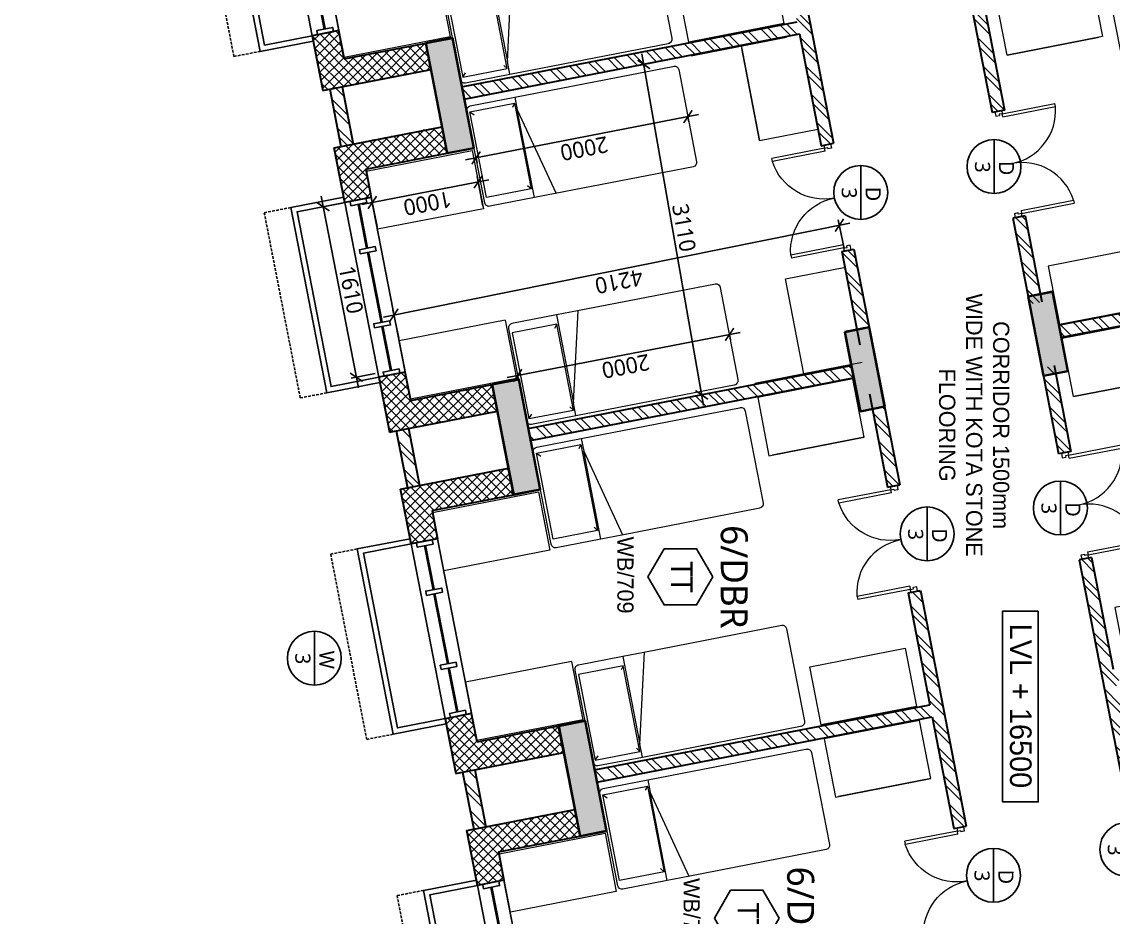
# Model space of a CAD drawing. Header units: millimetres. Extents: x -1127141 to 1597693, y -1835560 to -399335.
# Drawn here: x 1091322 to 1101436, y -509091 to -500790 of the extents above; entities that cross this region are included whole.
import ezdxf
from ezdxf.enums import TextEntityAlignment as Align

# ---------------------------------------------------------------- set-up
doc = ezdxf.new("R2010")
doc.units = ezdxf.units.MM
doc.header["$MEASUREMENT"] = 0
doc.header["$PDMODE"] = 67
doc.linetypes.add('HIDDEN', pattern=[0.375, 0.25, -0.125])
for name, color, linetype in [('A-Anno Tags', 6, 'Continuous'), ('A-DTLS-Hatch Fills', 8, 'Continuous'), ('A-Wall Patt', 8, 'Continuous'), ('A-Window', 4, 'Continuous'), ('Anno_Frames', 7, 'Continuous'), ('COLUMN', 5, 'Continuous'), ('Dimension', 32, 'Continuous'), ('S-Conc Patt', 9, 'Continuous')]:
    doc.layers.add(name, color=color, linetype=linetype)
for name, color, linetype, lineweight in [('A-Door', 4, 'Continuous', 9), ('A-Wall Sec', 1, 'Continuous', 30), ('frntr', 32, 'Continuous', 9), ('S-Concrete', 40, 'Continuous', 30), ('text', 7, 'Continuous', 9)]:
    doc.layers.add(name, color=color, linetype=linetype, lineweight=lineweight)
doc.styles.add('IIITD @ 100', font='trebuc.ttf', dxfattribs={"height": 210})
doc.styles.get("Standard").update_dxf_attribs({"font": 'trebuc.ttf'})
doc.dimstyles.new('IIITD_WD_M @ 100', dxfattribs={"dimscale": 100, "dimtxt": 1.5, "dimasz": 1, "dimexe": 0.5, "dimexo": 0.25, "dimgap": 0.3, "dimtad": 1, "dimdec": 0, "dimrnd": 5, "dimzin": 0, "dimdsep": 46, "dimtxsty": 'Standard', "dimblk": 'ARCHTICK', "dimcen": 0.2, "dimdle": 1, "dimclrd": 256, "dimclre": 256, "dimadec": 0, "dimazin": 0, "dimtfac": 1, "dimtdec": 0, "dimtofl": 0, "dimtmove": 0, "dimatfit": 0, "dimfxl": 2, "dimfxlon": 1, "dimtolj": 1, "dimtzin": 0, "dimlwd": -1, "dimlwe": -1, "dimarcsym": 0})
pattern_1 = [(315, (1168273.19, 119140.81), (106.066017, 106.066017), []), (315, (1168273.19, 119070.1), (106.066017, 106.066017), [])]
pattern_2 = [(315, (1306569.19, 119140.81), (106.066017, 106.066017), []), (315, (1306569.19, 119070.1), (106.066017, 106.066017), [])]
pattern_3 = [(315, (1375990.1, 119140.81), (106.066017, 106.066017), []), (315, (1375990.1, 119070.1), (106.066017, 106.066017), [])]

# ---------------------------------------------------------------- blocks, each defined once
blk = doc.blocks.new('*U29')
at = {"layer": 'A-Anno Tags'}
blk.add_lwpolyline([(-250, 0), (250, 0)], dxfattribs=at)
blk.add_circle((0, 0), 250, dxfattribs=at)
at = {"layer": 'Anno_Frames', "color": 7}
for tag, rotation, p in [('ENTITY', 359.7608, (15, 185)), ('ENTITYNO', 0.1757, (4, -36))]:
    blk.add_attdef(tag, text='', height=140, rotation=rotation, dxfattribs=at).set_placement(p, align=Align.TOP_CENTER)
blk = doc.blocks.new('Room Tag with Finish')
blk.add_lwpolyline([(0, 0), (-2.6, -1.5), (-2.6, -4.5), (0, -6), (2.6, -4.5), (2.6, -1.5)], close=True)
at = {"layer": 'Anno_Frames'}
blk.add_attdef('ROOM_NAME', text='', height=2.5, dxfattribs=at).set_placement((0, 0), align=Align.BOTTOM_CENTER)
blk.add_attdef('FF', text='', height=2, dxfattribs=at).set_placement((0, -1.85), align=Align.TOP_CENTER)
blk = doc.blocks.new('Win Hostel Double Room')
at = {"color": 4, "linetype": 'HIDDEN', "ltscale": 100}
blk.add_lwpolyline([(211887, -61786), (211839, -61541), (210122, -61875), (210169, -62120)], dxfattribs=at)
at = {"color": 5}
for points in [[(211982, -62277), (211887, -61786), (210169, -62120), (210265, -62611)], [(211933, -62287), (211848, -61845), (210228, -62160), (210314, -62602)]]:
    blk.add_lwpolyline(points, dxfattribs=at)
at = {"layer": 'A-Window', "color": 2, "lineweight": 40}
for p, q in [((211471, -62504), (210823, -62630)), ((211918, -62417), (211511, -62496)), ((210784, -62637), (210377, -62717))]:
    blk.add_line(p, q, dxfattribs=at)
at = {"layer": 'A-Window'}
for points in [[(211933, -62287), (210314, -62602)], [(211972, -62483), (211972, -62483), (211932, -62491), (211904, -62343), (211943, -62336), (211972, -62483)], [(210361, -62847), (211981, -62532)], [(210323, -62651), (210363, -62643), (210391, -62790), (210352, -62798), (210323, -62651)]]:
    blk.add_lwpolyline(points, dxfattribs=at)
for points in [[(211496, -62423), (211525, -62570), (211486, -62577), (211457, -62430)], [(210809, -62556), (210838, -62703), (210799, -62711), (210770, -62564)]]:
    blk.add_lwpolyline(points, close=True, dxfattribs=at)
blk = doc.blocks.new('Door 1000 plan')
at = {"layer": 'A-Door', "color": 5, "lineweight": 18}
for p, q in [((339, 572), (367, 577)), ((434, 84), (339, 572)), ((462, 90), (367, 577)), ((-528, 403), (-557, 398)), ((-462, -90), (-557, 398)), ((-434, -84), (-528, 403)), ((434, 84), (462, 90)), ((468, 61), (455, 59)), ((462, 26), (455, 59)), ((491, 95), (462, 90)), ((462, 90), (468, 61)), ((503, 34), (462, 26)), ((503, 34), (491, 95)), ((-491, -95), (-462, -90)), ((-479, -157), (-491, -95)), ((-434, -84), (-462, -90)), ((-462, -90), (-457, -118)), ((-479, -157), (-438, -149)), ((-457, -118), (-444, -116)), ((-438, -149), (-444, -116))]:
    blk.add_line(p, q, dxfattribs=at)
at = {"layer": 'A-Door', "lineweight": 18}
for centre, start, end in [((491, 95), 107.6998, 191), ((-491, -95), 11, 94.2984)]:
    blk.add_arc(centre, 500, start, end, dxfattribs=at)
blk = doc.blocks.new('GFHRTRTWHT')
at = {"layer": 'S-Conc Patt'}
h = blk.add_hatch(color=256, dxfattribs=at)
h.paths.add_polyline_path([(165415, -28821), (166151, -28678), (166198, -28923), (165462, -29067)])
h.paths.add_polyline_path([(149747, -32123), (149699, -31878), (150720, -31679), (150768, -31925)])
h.paths.add_polyline_path([(162410, -29662), (162362, -29416), (163383, -29218), (163431, -29463)])
h.paths.add_polyline_path([(159244, -30277), (159196, -30032), (160217, -29833), (160265, -30079)])
h.paths.add_polyline_path([(156078, -30892), (156031, -30647), (157052, -30449), (157099, -30694)])
h.paths.add_polyline_path([(152913, -31508), (152865, -31262), (153886, -31064), (153934, -31309)])
h.paths.add_polyline_path([(160824, -21505), (160777, -21259), (161797, -21061), (161845, -21306)])
h.paths.add_polyline_path([(157659, -22120), (157611, -21875), (158632, -21676), (158679, -21922)])
h.paths.add_polyline_path([(154492, -22733), (154445, -22488), (155466, -22289), (155513, -22535)])
h.paths.add_polyline_path([(144995, -24579), (144947, -24334), (145968, -24136), (146016, -24381)])
h.paths.add_polyline_path([(148161, -23964), (148113, -23719), (149134, -23520), (149182, -23766)])
h.paths.add_polyline_path([(151327, -23349), (151279, -23103), (152300, -22905), (152348, -23150)])
h.paths.add_polyline_path([(159449, -26641), (159493, -26866), (158757, -27009), (158713, -26784)])
h.paths.add_polyline_path([(159119, -24943), (159163, -25169), (158427, -25312), (158383, -25086)])
h.paths.add_polyline_path([(153117, -27871), (153161, -28097), (152425, -28240), (152381, -28014)])
h.paths.add_polyline_path([(152788, -26174), (152831, -26400), (152095, -26543), (152051, -26317)])
h.paths.add_polyline_path([(146765, -29106), (146809, -29332), (146073, -29475), (146029, -29249)])
h.paths.add_polyline_path([(146435, -27409), (146479, -27634), (145743, -27777), (145699, -27552)])
h.paths.add_polyline_path([(169725, -26364), (169582, -25628), (169827, -25581), (169971, -26317)])
h.paths.add_polyline_path([(142808, -35843), (142058, -35843), (142058, -35593), (142808, -35593)])
h.paths.add_polyline_path([(139713, -35843), (138963, -35843), (138963, -35593), (139713, -35593)])
h.paths.add_polyline_path([(136678, -35843), (135928, -35843), (135928, -35593), (136678, -35593)])
h.paths.add_polyline_path([(165638, -25438), (165049, -25553), (165093, -25778), (165682, -25664)])
h.paths.add_polyline_path([(169131, -23307), (168988, -22571), (169233, -22523), (169376, -23259)])
h.paths.add_polyline_path([(168392, -19504), (168248, -18768), (168494, -18720), (168637, -19456)])
h.paths.add_polyline_path([(164037, -19586), (164479, -19500), (164523, -19726), (164081, -19812)])
h.paths.add_polyline_path([(164628, -22048), (164542, -21606), (164768, -21562), (164854, -22004)])
h.paths.add_polyline_path([(166371, -19591), (166285, -19149), (166511, -19105), (166597, -19547)])
h.paths.add_polyline_path([(167153, -23615), (167067, -23173), (167293, -23129), (167379, -23571)])
h.paths.add_polyline_path([(166973, -21480), (166531, -21566), (166487, -21340), (166929, -21254)])
h.paths.add_polyline_path([(165154, -23549), (165240, -23991), (165014, -24034), (164928, -23593)])
h.paths.add_polyline_path([(140657, -22684), (139921, -22827), (139873, -22582), (140610, -22439)])
h.paths.add_polyline_path([(142827, -28344), (142713, -27755), (142938, -27711), (143053, -28300)])
h.paths.add_polyline_path([(142126, -30243), (141390, -30386), (141346, -30160), (142083, -30017)])
h.paths.add_polyline_path([(142707, -23794), (141971, -23937), (141923, -23691), (142659, -23548)])
h.paths.add_polyline_path([(141796, -28545), (141060, -28688), (141012, -28442), (141749, -28299)])
h.paths.add_polyline_path([(142805, -33732), (142069, -33876), (142021, -33630), (142757, -33487)])
h.paths.add_polyline_path([(142424, -22341), (141688, -22484), (141640, -22238), (142376, -22095)])
h.paths.add_polyline_path([(137115, -23373), (136379, -23516), (136331, -23270), (137067, -23127)])
h.paths.add_polyline_path([(138258, -29232), (137521, -29375), (137474, -29130), (138210, -28987)])
h.paths.add_polyline_path([(147487, -32822), (146677, -32980), (146630, -32734), (147440, -32577)])
h.paths.add_polyline_path([(136178, -29382), (136178, -30030), (135928, -30030), (135928, -29430)])
h.paths.add_polyline_path([(157993, -63034), (157243, -63034), (157243, -62784), (157993, -62784)])
h.paths.add_polyline_path([(157993, -57754), (157243, -57754), (157243, -57524), (157993, -57524)])
h.paths.add_polyline_path([(157993, -54224), (157243, -54224), (157243, -53974), (157993, -53974)])
h.paths.add_polyline_path([(157993, -59484), (157243, -59484), (157243, -59254), (157993, -59254)])
h.paths.add_polyline_path([(152733, -63034), (151983, -63034), (151983, -62784), (152733, -62784)])
h.paths.add_polyline_path([(152733, -57754), (151983, -57754), (151983, -57524), (152733, -57524)])
h.paths.add_polyline_path([(152733, -54224), (151983, -54224), (151983, -53974), (152733, -53974)])
h.paths.add_polyline_path([(152733, -59484), (151983, -59484), (151983, -59254), (152733, -59254)])
h.paths.add_polyline_path([(147473, -57754), (146723, -57754), (146723, -57524), (147473, -57524)])
h.paths.add_polyline_path([(142628, -51954), (141878, -51954), (141878, -52204), (142628, -52204)])
h.paths.add_polyline_path([(138963, -51954), (139713, -51954), (139713, -52204), (138963, -52204)])
h.paths.add_polyline_path([(135928, -51954), (136678, -51954), (136678, -52204), (135928, -52204)])
h.paths.add_polyline_path([(167378, -54224), (166778, -54224), (166778, -53974), (167378, -53974)])
h.paths.add_polyline_path([(142703, -53974), (141953, -53974), (141953, -54224), (142703, -54224)])
h.paths.add_polyline_path([(147473, -54224), (146723, -54224), (146723, -53974), (147473, -53974)])
h.paths.add_polyline_path([(163178, -54224), (162578, -54224), (162578, -53974), (163178, -53974)])
h.paths.add_polyline_path([(166778, -57524), (167378, -57524), (167378, -57754), (166778, -57754)])
h.paths.add_polyline_path([(163178, -57754), (162578, -57754), (162578, -57524), (163178, -57524)])
h.paths.add_polyline_path([(144503, -63994), (143753, -63994), (143753, -63744), (144503, -63744)])
h.paths.add_polyline_path([(136178, -59504), (136178, -58754), (135928, -58754), (135928, -59504)])
h.paths.add_polyline_path([(139098, -59504), (138348, -59504), (138348, -59254), (139098, -59254)])
h.paths.add_polyline_path([(144503, -65474), (143753, -65474), (143753, -65224), (144503, -65224)])
h.paths.add_polyline_path([(142703, -65474), (141953, -65474), (141953, -65224), (142703, -65224)])
h.paths.add_polyline_path([(142703, -59504), (141953, -59504), (141953, -59254), (142703, -59254)])
h.paths.add_polyline_path([(142703, -57754), (141953, -57754), (141953, -57524), (142703, -57524)])
h.paths.add_polyline_path([(143753, -59854), (143753, -59254), (143983, -59254), (143983, -59854)])
h.paths.add_polyline_path([(164943, -59704), (164943, -59254), (165173, -59254), (165173, -59704)])
h.paths.add_polyline_path([(162658, -59254), (163108, -59254), (163108, -59484), (162658, -59484)])
h.paths.add_polyline_path([(164943, -63744), (164943, -63294), (165173, -63294), (165173, -63744)])
h.paths.add_polyline_path([(162763, -63744), (162763, -63294), (162993, -63294), (162993, -63744)])
h.paths.add_polyline_path([(165173, -61614), (164723, -61614), (164723, -61384), (165173, -61384)])
h.paths.add_polyline_path([(162763, -61724), (162763, -61274), (162993, -61274), (162993, -61724)])
h.paths.add_polyline_path([(166963, -59854), (166963, -59254), (167193, -59254), (167193, -59854)])
h.paths.add_polyline_path([(147213, -63994), (147213, -63244), (146963, -63244), (146963, -63994)])
h.paths.add_polyline_path([(166943, -63743), (166943, -63143), (167193, -63143), (167193, -63743)])
h.paths.add_polyline_path([(139098, -65474), (138348, -65474), (138348, -65224), (139098, -65224)])
h.paths.add_polyline_path([(147193, -59254), (147193, -60004), (146963, -60004), (146963, -59254)])
edge = h.paths.add_edge_path()
edge.add_line((172713, -63034), (171963, -63034))
edge.add_line((171963, -62784), (172713, -62784))
edge.add_line((171963, -63034), (171963, -62784))
edge.add_line((172713, -57754), (171963, -57754))
edge.add_line((171963, -57524), (172713, -57524))
edge.add_line((171963, -57754), (171963, -57524))
edge.add_line((172713, -54224), (171963, -54224))
edge.add_line((171963, -53974), (172713, -53974))
edge.add_line((171963, -54224), (171963, -53974))
edge.add_line((172713, -59484), (171963, -59484))
edge.add_line((171963, -59254), (172713, -59254))
edge.add_line((171963, -59484), (171963, -59254))
h.paths.add_polyline_path([(183233, -57754), (182483, -57754), (182483, -57524), (183233, -57524)])
h.paths.add_polyline_path([(183233, -54224), (182483, -54224), (182483, -53974), (183233, -53974)])
h.paths.add_polyline_path([(182993, -59254), (182993, -60004), (182763, -60004), (182763, -59254)])
h.paths.add_polyline_path([(177973, -63034), (177223, -63034), (177223, -62784), (177973, -62784)])
h.paths.add_polyline_path([(177973, -57754), (177223, -57754), (177223, -57524), (177973, -57524)])
h.paths.add_polyline_path([(177973, -54224), (177223, -54224), (177223, -53974), (177973, -53974)])
h.paths.add_polyline_path([(177973, -59484), (177223, -59484), (177223, -59254), (177973, -59254)])
h.paths.add_polyline_path([(172713, -63034), (171963, -63034), (171963, -62784), (172713, -62784)], flags=17)
h.paths.add_polyline_path([(172713, -57754), (171963, -57754), (171963, -57524), (172713, -57524)], flags=17)
h.paths.add_polyline_path([(172713, -54224), (171963, -54224), (171963, -53974), (172713, -53974)], flags=17)
h.paths.add_polyline_path([(172713, -59484), (171963, -59484), (171963, -59254), (172713, -59254)], flags=17)
h.paths.add_polyline_path([(190398, -64829), (190398, -64229), (190148, -64229), (190148, -64829)])
h.paths.add_polyline_path([(190398, -54224), (189798, -54224), (189798, -53974), (190398, -53974)])
h.paths.add_polyline_path([(186198, -54224), (185598, -54224), (185598, -53974), (186198, -53974)])
h.paths.add_polyline_path([(190398, -57754), (189798, -57754), (189798, -57524), (190398, -57524)])
h.paths.add_polyline_path([(186198, -57754), (185598, -57754), (185598, -57524), (186198, -57524)])
h.paths.add_polyline_path([(190398, -60004), (190398, -59254), (190148, -59254), (190148, -60004)])
h.paths.add_polyline_path([(185448, -64829), (186198, -64829), (186198, -64579), (185448, -64579)])
h.paths.add_polyline_path([(186198, -60004), (186198, -59254), (185968, -59254), (185968, -60004)])
h.paths.add_polyline_path([(182743, -64829), (182743, -64079), (182993, -64079), (182993, -64829)])
at = {"layer": 'S-Concrete', "lineweight": 35}
for p, q in [((152051, -26317), (152788, -26174)), ((152788, -26174), (152831, -26400)), ((152051, -26317), (152095, -26543)), ((152831, -26400), (152095, -26543)), ((152381, -28014), (153117, -27871)), ((153117, -27871), (153161, -28097)), ((152381, -28014), (152425, -28240)), ((153161, -28097), (152425, -28240))]:
    blk.add_line(p, q, dxfattribs=at)
for points in [[(156078, -30892), (156031, -30647), (157052, -30449), (157099, -30694), (156078, -30892)], [(152913, -31508), (152865, -31262), (153886, -31064), (153934, -31309), (152913, -31508)], [(149747, -32123), (149699, -31878), (150720, -31679), (150768, -31925), (149747, -32123)]]:
    blk.add_lwpolyline(points, dxfattribs=at)
blk = doc.blocks.new('A$C11CD41BF')
at = {"layer": 'frntr'}
for p, q in [((870, 1960), (0, 1960)), ((15, 1934), (50, 1900)), ((825, 1934), (15, 1934)), ((15, 1934), (15, 1514)), ((825, 1514), (825, 1934)), ((-40, 1920), (-40, 1500)), ((910, 1500), (910, 1920)), ((15, 1514), (50, 1540)), ((825, 1514), (790, 1540)), ((-40, 1500), (80, 1500)), ((-40, 1500), (-40, -9)), ((15, 1514), (825, 1514)), ((910, 1500), (80, 1500)), ((80, 1500), (910, 1295)), ((910, 1302), (910, 1500)), ((910, -1), (910, 1302)), ((0, -40), (870, -40))]:
    blk.add_line(p, q, dxfattribs=at)
for centre, start, end in [((0, 1920), 89.9896, 179.9896), ((0, 1920), 89.9896, 179.9896), ((870, 1920), 359.9896, 89.9896), ((0, 0), 179.9896, 269.9896), ((870, 0), 269.9896, 359.9896)]:
    blk.add_arc(centre, 40, start, end, dxfattribs=at)
blk = doc.blocks.new('furn')
at = {"layer": 'frntr'}
for p, q in [((343143, -236928), (343683, -236823)), ((343874, -237805), (343683, -236823)), ((343334, -237910), (343143, -236928)), ((342110, -237129), (341570, -237234)), ((342300, -238111), (342110, -237129)), ((341570, -237234), (341760, -238216)), ((343334, -237910), (343874, -237805)), ((341760, -238216), (342300, -238111)), ((344745, -239836), (344205, -239941)), ((344917, -240719), (344745, -239836)), ((344205, -239941), (344377, -240824)), ((341709, -240427), (342249, -240322)), ((342249, -240322), (342421, -241205)), ((342421, -241205), (342255, -240351)), ((341881, -241310), (341709, -240427)), ((344377, -240824), (344917, -240719)), ((342421, -241205), (341881, -241310))]:
    blk.add_line(p, q, dxfattribs=at)
at = {"layer": 'frntr', "xscale": -1, "rotation": 10.99999999940371}
blk.add_blockref('A$C11CD41BF', (344647, -239668), dxfattribs=at)
at = {"layer": 'frntr', "rotation": 10.99999999940366}
blk.add_blockref('A$C11CD41BF', (341775, -240233), dxfattribs=at)
blk = doc.blocks.new('column 2.04')
at = {"layer": 'S-Conc Patt'}
h = blk.add_hatch(color=256, dxfattribs=at)
h.paths.add_polyline_path([(552592, -205173), (553328, -205030), (553376, -205276), (552640, -205419)])
h.paths.add_polyline_path([(536924, -208475), (536877, -208230), (537898, -208032), (537945, -208277)])
h.paths.add_polyline_path([(549587, -206014), (549540, -205769), (550561, -205570), (550608, -205816)])
h.paths.add_polyline_path([(546422, -206629), (546374, -206384), (547395, -206185), (547443, -206431)])
h.paths.add_polyline_path([(543256, -207245), (543208, -206999), (544229, -206801), (544277, -207046)])
h.paths.add_polyline_path([(540090, -207860), (540042, -207615), (541063, -207416), (541111, -207662)])
h.paths.add_polyline_path([(548002, -197857), (547954, -197611), (548975, -197413), (549023, -197658)])
h.paths.add_polyline_path([(544836, -198472), (544788, -198227), (545809, -198028), (545857, -198274)])
h.paths.add_polyline_path([(541670, -199086), (541622, -198840), (542643, -198642), (542691, -198887)])
h.paths.add_polyline_path([(532173, -200932), (532125, -200686), (533146, -200488), (533194, -200733)])
h.paths.add_polyline_path([(535338, -200316), (535291, -200071), (536312, -199872), (536359, -200118)])
h.paths.add_polyline_path([(538504, -199701), (538456, -199455), (539477, -199257), (539525, -199502)])
h.paths.add_polyline_path([(546627, -202993), (546670, -203219), (545934, -203362), (545890, -203136)])
h.paths.add_polyline_path([(546297, -201295), (546340, -201521), (545604, -201664), (545560, -201438)])
h.paths.add_polyline_path([(540295, -204224), (540339, -204449), (539603, -204592), (539559, -204367)])
h.paths.add_polyline_path([(539965, -202526), (540009, -202752), (539273, -202895), (539229, -202669)])
h.paths.add_polyline_path([(533943, -205458), (533986, -205684), (533250, -205827), (533206, -205601)])
h.paths.add_polyline_path([(533613, -203761), (533656, -203987), (532920, -204130), (532876, -203904)])
h.paths.add_polyline_path([(556903, -202717), (556760, -201981), (557005, -201933), (557148, -202669)])
h.paths.add_polyline_path([(529985, -212195), (529236, -212195), (529236, -211945), (529985, -211945)])
h.paths.add_polyline_path([(526890, -212195), (526140, -212195), (526140, -211945), (526890, -211945)])
h.paths.add_polyline_path([(523855, -212195), (523105, -212195), (523105, -211945), (523855, -211945)])
h.paths.add_polyline_path([(552816, -201790), (552227, -201905), (552271, -202131), (552860, -202016)])
h.paths.add_polyline_path([(556308, -199659), (556165, -198923), (556411, -198875), (556554, -199611)])
h.paths.add_polyline_path([(555569, -195856), (555426, -195120), (555671, -195072), (555815, -195808)])
h.paths.add_polyline_path([(551215, -195938), (551657, -195853), (551700, -196078), (551259, -196164)])
h.paths.add_polyline_path([(551805, -198400), (551719, -197959), (551945, -197915), (552031, -198356)])
h.paths.add_polyline_path([(553549, -195943), (553463, -195501), (553689, -195458), (553774, -195899)])
h.paths.add_polyline_path([(554331, -199967), (554245, -199525), (554471, -199482), (554557, -199923)])
h.paths.add_polyline_path([(554150, -197832), (553709, -197918), (553665, -197692), (554106, -197607)])
h.paths.add_polyline_path([(552331, -199901), (552417, -200343), (552191, -200387), (552106, -199945)])
h.paths.add_polyline_path([(527835, -199036), (527099, -199179), (527051, -198934), (527787, -198791)])
h.paths.add_polyline_path([(530005, -204696), (529890, -204107), (530116, -204064), (530230, -204653)])
h.paths.add_polyline_path([(529304, -206595), (528568, -206738), (528524, -206512), (529260, -206369)])
h.paths.add_polyline_path([(529884, -200146), (529148, -200289), (529100, -200043), (529837, -199900)])
h.paths.add_polyline_path([(528920, -212495), (528320, -212495), (528320, -212245), (528920, -212245)])
h.paths.add_polyline_path([(523855, -212495), (523105, -212495), (523105, -212245), (523855, -212245)])
h.paths.add_polyline_path([(531575, -212245), (532175, -212245), (532175, -212495), (531575, -212495)])
h.paths.add_polyline_path([(526890, -212495), (526140, -212495), (526140, -212245), (526890, -212245)])
h.paths.add_polyline_path([(528974, -204897), (528238, -205040), (528190, -204794), (528926, -204651)])
h.paths.add_polyline_path([(529982, -210085), (529246, -210228), (529198, -209982), (529935, -209839)])
h.paths.add_polyline_path([(529602, -198693), (528865, -198836), (528818, -198590), (529554, -198447)])
h.paths.add_polyline_path([(524292, -199725), (523556, -199868), (523509, -199622), (524245, -199479)])
h.paths.add_polyline_path([(525435, -205585), (524699, -205728), (524651, -205482), (525387, -205339)])
h.paths.add_polyline_path([(534665, -209174), (533855, -209332), (533807, -209086), (534617, -208929)])
h.paths.add_polyline_path([(523355, -205734), (523355, -206382), (523105, -206382), (523105, -205782)])
h.paths.add_polyline_path([(545171, -239386), (544421, -239386), (544421, -239136), (545171, -239136)])
h.paths.add_polyline_path([(545171, -234106), (544421, -234106), (544421, -233876), (545171, -233876)])
h.paths.add_polyline_path([(545171, -230576), (544421, -230576), (544421, -230326), (545171, -230326)])
h.paths.add_polyline_path([(545171, -235836), (544421, -235836), (544421, -235606), (545171, -235606)])
h.paths.add_polyline_path([(539911, -239386), (539161, -239386), (539161, -239136), (539911, -239136)])
h.paths.add_polyline_path([(539911, -234106), (539161, -234106), (539161, -233876), (539911, -233876)])
h.paths.add_polyline_path([(539911, -230576), (539161, -230576), (539161, -230326), (539911, -230326)])
h.paths.add_polyline_path([(539911, -235836), (539161, -235836), (539161, -235606), (539911, -235606)])
h.paths.add_polyline_path([(534651, -234106), (533901, -234106), (533901, -233876), (534651, -233876)])
h.paths.add_polyline_path([(529806, -228306), (529056, -228306), (529056, -228556), (529806, -228556)])
h.paths.add_polyline_path([(526140, -228306), (526890, -228306), (526890, -228556), (526140, -228556)])
h.paths.add_polyline_path([(523105, -228306), (523855, -228306), (523855, -228556), (523105, -228556)])
h.paths.add_polyline_path([(554556, -230576), (553956, -230576), (553956, -230326), (554556, -230326)])
h.paths.add_polyline_path([(529881, -230326), (529131, -230326), (529131, -230576), (529881, -230576)])
h.paths.add_polyline_path([(534651, -230576), (533901, -230576), (533901, -230326), (534651, -230326)])
h.paths.add_polyline_path([(550356, -230576), (549756, -230576), (549756, -230326), (550356, -230326)])
h.paths.add_polyline_path([(553956, -233876), (554556, -233876), (554556, -234106), (553956, -234106)])
h.paths.add_polyline_path([(550356, -234106), (549756, -234106), (549756, -233876), (550356, -233876)])
h.paths.add_polyline_path([(531681, -240346), (530931, -240346), (530931, -240096), (531681, -240096)])
h.paths.add_polyline_path([(523355, -235856), (523355, -235106), (523105, -235106), (523105, -235856)])
h.paths.add_polyline_path([(526276, -235856), (525526, -235856), (525526, -235606), (526276, -235606)])
h.paths.add_polyline_path([(531681, -241826), (530931, -241826), (530931, -241576), (531681, -241576)])
h.paths.add_polyline_path([(529881, -241826), (529131, -241826), (529131, -241576), (529881, -241576)])
h.paths.add_polyline_path([(529881, -235856), (529131, -235856), (529131, -235606), (529881, -235606)])
h.paths.add_polyline_path([(529881, -234106), (529131, -234106), (529131, -233876), (529881, -233876)])
h.paths.add_polyline_path([(530931, -236206), (530931, -235606), (531161, -235606), (531161, -236206)])
h.paths.add_polyline_path([(552121, -236056), (552121, -235606), (552351, -235606), (552351, -236056)])
h.paths.add_polyline_path([(549836, -235606), (550286, -235606), (550286, -235836), (549836, -235836)])
h.paths.add_polyline_path([(552121, -240096), (552121, -239646), (552351, -239646), (552351, -240096)])
h.paths.add_polyline_path([(549941, -240096), (549941, -239646), (550171, -239646), (550171, -240096)])
h.paths.add_polyline_path([(552351, -237966), (551901, -237966), (551901, -237736), (552351, -237736)])
h.paths.add_polyline_path([(549941, -238076), (549941, -237626), (550171, -237626), (550171, -238076)])
h.paths.add_polyline_path([(554141, -236206), (554141, -235606), (554371, -235606), (554371, -236206)])
h.paths.add_polyline_path([(534391, -240346), (534391, -239596), (534141, -239596), (534141, -240346)])
h.paths.add_polyline_path([(554121, -240095), (554121, -239495), (554371, -239495), (554371, -240095)])
h.paths.add_polyline_path([(523105, -228006), (523855, -228006), (523855, -228256), (523105, -228256)])
h.paths.add_polyline_path([(532175, -228256), (531575, -228256), (531575, -228006), (532175, -228006)])
h.paths.add_polyline_path([(528320, -217506), (528920, -217506), (528920, -217736), (528320, -217736)])
h.paths.add_polyline_path([(528920, -228256), (528320, -228256), (528320, -228006), (528920, -228006)])
h.paths.add_polyline_path([(528320, -222766), (528920, -222766), (528920, -222996), (528320, -222996)])
h.paths.add_polyline_path([(526890, -217736), (526290, -217736), (526290, -217506), (526890, -217506)])
h.paths.add_polyline_path([(526890, -222996), (526290, -222996), (526290, -222766), (526890, -222766)])
h.paths.add_polyline_path([(526140, -228006), (526890, -228006), (526890, -228256), (526140, -228256)])
h.paths.add_polyline_path([(526276, -241826), (525526, -241826), (525526, -241576), (526276, -241576)])
h.paths.add_polyline_path([(523355, -217321), (523355, -217921), (523105, -217921), (523105, -217321)])
h.paths.add_polyline_path([(523355, -222581), (523355, -223181), (523105, -223181), (523105, -222581)])
h.paths.add_polyline_path([(532175, -217320), (532175, -217920), (531925, -217920), (531925, -217320)])
h.paths.add_polyline_path([(532175, -222581), (532175, -223181), (531925, -223181), (531925, -222581)])
h.paths.add_polyline_path([(534371, -235606), (534371, -236356), (534141, -236356), (534141, -235606)])
edge = h.paths.add_edge_path()
edge.add_line((559891, -239386), (559141, -239386))
edge.add_line((559141, -239136), (559891, -239136))
edge.add_line((559141, -239386), (559141, -239136))
edge.add_line((559891, -234106), (559141, -234106))
edge.add_line((559141, -233876), (559891, -233876))
edge.add_line((559141, -234106), (559141, -233876))
edge.add_line((559891, -230576), (559141, -230576))
edge.add_line((559141, -230326), (559891, -230326))
edge.add_line((559141, -230576), (559141, -230326))
edge.add_line((559891, -235836), (559141, -235836))
edge.add_line((559141, -235606), (559891, -235606))
edge.add_line((559141, -235836), (559141, -235606))
h.paths.add_polyline_path([(570411, -234106), (569661, -234106), (569661, -233876), (570411, -233876)])
h.paths.add_polyline_path([(570411, -230576), (569661, -230576), (569661, -230326), (570411, -230326)])
h.paths.add_polyline_path([(570171, -235606), (570171, -236356), (569941, -236356), (569941, -235606)])
h.paths.add_polyline_path([(565151, -239386), (564401, -239386), (564401, -239136), (565151, -239136)])
h.paths.add_polyline_path([(565151, -234106), (564401, -234106), (564401, -233876), (565151, -233876)])
h.paths.add_polyline_path([(565151, -230576), (564401, -230576), (564401, -230326), (565151, -230326)])
h.paths.add_polyline_path([(565151, -235836), (564401, -235836), (564401, -235606), (565151, -235606)])
h.paths.add_polyline_path([(559891, -239386), (559141, -239386), (559141, -239136), (559891, -239136)], flags=17)
h.paths.add_polyline_path([(559891, -234106), (559141, -234106), (559141, -233876), (559891, -233876)], flags=17)
h.paths.add_polyline_path([(559891, -230576), (559141, -230576), (559141, -230326), (559891, -230326)], flags=17)
h.paths.add_polyline_path([(559891, -235836), (559141, -235836), (559141, -235606), (559891, -235606)], flags=17)
h.paths.add_polyline_path([(577576, -241181), (577576, -240581), (577326, -240581), (577326, -241181)])
h.paths.add_polyline_path([(577576, -230576), (576976, -230576), (576976, -230326), (577576, -230326)])
h.paths.add_polyline_path([(573376, -230576), (572776, -230576), (572776, -230326), (573376, -230326)])
h.paths.add_polyline_path([(577576, -234106), (576976, -234106), (576976, -233876), (577576, -233876)])
h.paths.add_polyline_path([(573376, -234106), (572776, -234106), (572776, -233876), (573376, -233876)])
h.paths.add_polyline_path([(577576, -236356), (577576, -235606), (577326, -235606), (577326, -236356)])
h.paths.add_polyline_path([(572626, -241181), (573376, -241181), (573376, -240931), (572626, -240931)])
h.paths.add_polyline_path([(573376, -236356), (573376, -235606), (573146, -235606), (573146, -236356)])
h.paths.add_polyline_path([(569921, -241181), (569921, -240431), (570171, -240431), (570171, -241181)])
at = {"layer": 'S-Concrete', "lineweight": 35}
for p, q in [((539229, -202669), (539965, -202526)), ((539965, -202526), (540009, -202752)), ((539229, -202669), (539273, -202895)), ((540009, -202752), (539273, -202895)), ((539559, -204367), (540295, -204224)), ((540295, -204224), (540339, -204449)), ((539559, -204367), (539603, -204592)), ((540339, -204449), (539603, -204592))]:
    blk.add_line(p, q, dxfattribs=at)
for points in [[(543256, -207245), (543208, -206999), (544229, -206801), (544277, -207046), (543256, -207245)], [(540090, -207860), (540042, -207615), (541063, -207416), (541111, -207662), (540090, -207860)], [(536924, -208475), (536877, -208230), (537898, -208032), (537945, -208277), (536924, -208475)]]:
    blk.add_lwpolyline(points, dxfattribs=at)
blk = doc.blocks.new('_ArchTick')
at = {"color": 0, "linetype": 'ByBlock', "const_width": 0.15}
blk.add_lwpolyline([(-0.5, -0.5), (0.5, 0.5)], dxfattribs=at)
blk = doc.blocks.new('*D751')
at = {"layer": 'A-DTLS-Hatch Fills', "transparency": 16777216}
for p, q in [((1097069, -501087), (1097640, -504348)), ((1096999, -501200), (1097135, -501177)), ((1097536, -504264), (1097672, -504240))]:
    blk.add_line(p, q, dxfattribs=at)
at = {"layer": 'Defpoints', "color": 0, "transparency": 16777216}
for p in [(1096974, -501205), (1097511, -504269), (1097623, -504249)]:
    blk.add_point(p, dxfattribs=at)
at = {"layer": 'A-DTLS-Hatch Fills', "transparency": 16777216, "xscale": 100, "yscale": 100, "zscale": 100}
for p, rotation in [((1097086, -501185), 99.94079356674281), ((1097623, -504249), 279.9407935667429)]:
    blk.add_blockref('_ArchTick', p, dxfattribs=dict(at, rotation=rotation))
at = {"layer": 'A-DTLS-Hatch Fills', "color": 0, "transparency": 16777216, "insert": (1097459, -502699), "char_height": 150, "attachment_point": 5, "rotation": 279.9408}
blk.add_mtext('\\A1;3110', dxfattribs=at)
blk = doc.blocks.new('*D752')
at = {"layer": 'A-DTLS-Hatch Fills', "transparency": 16777216}
for p, q in [((1098997, -502656), (1094673, -503529)), ((1098942, -502890), (1098889, -502627)), ((1094815, -503723), (1094761, -503460))]:
    blk.add_line(p, q, dxfattribs=at)
at = {"layer": 'Defpoints', "color": 0, "transparency": 16777216}
for p in [(1098947, -502915), (1094771, -503509), (1094819, -503747)]:
    blk.add_point(p, dxfattribs=at)
at = {"layer": 'A-DTLS-Hatch Fills', "transparency": 16777216, "xscale": 100, "yscale": 100, "zscale": 100}
for p, rotation in [((1098899, -502676), 11.40481623296211), ((1094771, -503509), 191.4048162329621)]:
    blk.add_blockref('_ArchTick', p, dxfattribs=dict(at, rotation=rotation))
at = {"layer": 'A-DTLS-Hatch Fills', "color": 0, "transparency": 16777216, "insert": (1096856, -503197), "char_height": 150, "attachment_point": 5, "rotation": 191.4048}
blk.add_mtext('\\A1;4210', dxfattribs=at)
blk = doc.blocks.new('*D753')
at = {"layer": 'A-DTLS-Hatch Fills', "transparency": 16777216}
for p, q in [((1094472, -502484), (1095650, -502254)), ((1095596, -502498), (1095542, -502225)), ((1094614, -502689), (1094561, -502416))]:
    blk.add_line(p, q, dxfattribs=at)
at = {"layer": 'Defpoints', "color": 0, "transparency": 16777216}
for p in [(1095552, -502274), (1095600, -502522), (1094619, -502713)]:
    blk.add_point(p, dxfattribs=at)
at = {"layer": 'A-DTLS-Hatch Fills', "transparency": 16777216, "xscale": 100, "yscale": 100, "zscale": 100}
for p, rotation in [((1095552, -502274), 11.01552017545672), ((1094570, -502465), 191.0155201754567)]:
    blk.add_blockref('_ArchTick', p, dxfattribs=dict(at, rotation=rotation))
at = {"layer": 'A-DTLS-Hatch Fills', "color": 0, "transparency": 16777216, "insert": (1095081, -502473), "char_height": 150, "attachment_point": 5, "rotation": 191.0155}
blk.add_mtext('\\A1;1000', dxfattribs=at)
blk = doc.blocks.new('*D755')
at = {"layer": 'A-DTLS-Hatch Fills', "transparency": 16777216}
for p, q in [((1097593, -501650), (1095434, -502070)), ((1097495, -501669), (1097504, -501718)), ((1095532, -502051), (1095541, -502100))]:
    blk.add_line(p, q, dxfattribs=at)
at = {"layer": 'Defpoints', "color": 0, "transparency": 16777216}
for p in [(1097493, -501660), (1095530, -502042), (1095532, -502051)]:
    blk.add_point(p, dxfattribs=at)
at = {"layer": 'A-DTLS-Hatch Fills', "transparency": 16777216, "xscale": 100, "yscale": 100, "zscale": 100}
for p, rotation in [((1097495, -501669), 11.01002159106261), ((1095532, -502051), 191.0100215910626)]:
    blk.add_blockref('_ArchTick', p, dxfattribs=dict(at, rotation=rotation))
at = {"layer": 'A-DTLS-Hatch Fills', "color": 0, "transparency": 16777216, "insert": (1096534, -501964), "char_height": 150, "attachment_point": 5, "rotation": 191.01}
blk.add_mtext('\\A1;2000', dxfattribs=at)
blk = doc.blocks.new('*D756')
at = {"layer": 'A-DTLS-Hatch Fills', "transparency": 16777216}
for p, q in [((1097979, -503669), (1095819, -504088)), ((1097881, -503688), (1097890, -503737)), ((1095917, -504069), (1095927, -504118))]:
    blk.add_line(p, q, dxfattribs=at)
at = {"layer": 'Defpoints', "color": 0, "transparency": 16777216}
for p in [(1097879, -503680), (1095916, -504061), (1095917, -504069)]:
    blk.add_point(p, dxfattribs=at)
at = {"layer": 'A-DTLS-Hatch Fills', "transparency": 16777216, "xscale": 100, "yscale": 100, "zscale": 100}
for p, rotation in [((1097881, -503688), 10.99024327887085), ((1095917, -504069), 190.9902432788708)]:
    blk.add_blockref('_ArchTick', p, dxfattribs=dict(at, rotation=rotation))
at = {"layer": 'A-DTLS-Hatch Fills', "color": 0, "transparency": 16777216, "insert": (1096919, -503983), "char_height": 150, "attachment_point": 5, "rotation": 190.9902}
blk.add_mtext('\\A1;2000', dxfattribs=at)
blk = doc.blocks.new('*D757')
at = {"layer": 'A-DTLS-Hatch Fills', "transparency": 16777216}
for p, q in [((1094095, -502406), (1094441, -504183)), ((1094290, -502470), (1094065, -502514)), ((1094597, -504051), (1094373, -504094))]:
    blk.add_line(p, q, dxfattribs=at)
at = {"layer": 'Defpoints', "color": 0, "transparency": 16777216}
for p in [(1094315, -502465), (1094622, -504046), (1094422, -504085)]:
    blk.add_point(p, dxfattribs=at)
at = {"layer": 'A-DTLS-Hatch Fills', "transparency": 16777216, "xscale": 100, "yscale": 100, "zscale": 100}
for p, rotation in [((1094115, -502504), 101.000000006295), ((1094422, -504085), 281.000000006295)]:
    blk.add_blockref('_ArchTick', p, dxfattribs=dict(at, rotation=rotation))
at = {"layer": 'A-DTLS-Hatch Fills', "color": 0, "transparency": 16777216, "insert": (1094373, -503274), "char_height": 150, "attachment_point": 5, "rotation": 281}
blk.add_mtext('\\A1;1610', dxfattribs=at)

msp = doc.modelspace()

# ---------------------------------------------------------------- hatches: boundary and pattern name
at = {"layer": 'A-Wall Patt'}
h = msp.add_hatch(dxfattribs=at)
h.set_pattern_fill('ANSI32', color=256, scale=400, style=0)
h.set_pattern_definition(pattern_2)
h.paths.add_polyline_path([(1100315.5, -501630), (1100428.4, -501608.1), (1100227, -500572.5), (1103333.8, -499968.6), (1103311.8, -499855.7), (1100205.1, -500459.6), (1100003.8, -499424), (1099890.9, -499446)])
h = msp.add_hatch(dxfattribs=at)
h.set_pattern_fill('ANSI32', color=256, scale=400, style=0)
h.set_pattern_definition(pattern_3)
h.paths.add_polyline_path([(1098730.1, -501938.2), (1098843, -501916.3), (1098418.5, -499732.2), (1098305.6, -499754.1), (1098506.9, -500789.7), (1095398.1, -501394), (1095420.1, -501506.9), (1098528.8, -500902.6)])
h = msp.add_hatch(dxfattribs=at)
h.set_pattern_fill('ANSI37', color=256, scale=500, style=0)
h.set_pattern_definition([(315, (1306569.19, 119140.81), (44.194174, 44.194174), []), (45, (1306569.19, 119140.81), (-44.194174, 44.194174), [])])
h.paths.add_polyline_path([(1095880.3, -505173.9), (1095832.6, -504928.5), (1094831.2, -505123.2), (1094930, -505631.2), (1094930, -505631.2), (1094930, -505631.2), (1094979, -505621.6), (1094979, -505621.6), (1095126.3, -505593), (1095126.3, -505593), (1095175.4, -505583.5), (1095124.3, -505320.9)])
h.paths.add_polyline_path([(1095729.6, -504398.5), (1095681.9, -504153.1), (1094925.9, -504300), (1094874.8, -504037.4), (1094825.8, -504046.9), (1094825.8, -504047), (1094678.5, -504075.6), (1094678.5, -504075.6), (1094629.4, -504085.1), (1094629.4, -504085.1), (1094629.4, -504085.1), (1094728.2, -504593.1)])
h.paths.add_polyline_path([(1095264.9, -502008.2), (1095217.2, -501762.8), (1094215.9, -501957.4), (1094314.6, -502465.4), (1094560, -502417.7), (1094509, -502155.1)])
h.paths.add_polyline_path([(1095114.2, -501232.7), (1095066.5, -500987.3), (1094310.5, -501134.2), (1094259.5, -500871.7), (1094210.4, -500881.2), (1094210.4, -500881.2), (1094063.2, -500909.8), (1094063.2, -500909.8), (1094014.1, -500919.4), (1094014.1, -500919.4), (1094014.1, -500919.4), (1094112.8, -501427.4)])
h = msp.add_hatch(dxfattribs=at)
h.set_pattern_fill('ANSI32', color=256, scale=400, style=0)
h.set_pattern_definition([(315, (1167657.83, 122306.56), (106.066017, 106.066017), []), (315, (1167657.83, 122235.85), (106.066017, 106.066017), [])])
h.paths.add_polyline_path([(1094215.9, -501957.4), (1095215.2, -501763.2), (1095215.2, -501763.2), (1094392.6, -501923.1), (1094289.5, -501393), (1094176.6, -501415), (1094279.7, -501945), (1094215.9, -501957.4)])
h = msp.add_hatch(dxfattribs=at)
h.set_pattern_fill('ANSI32', color=256, scale=400, style=0)
h.set_pattern_definition([(315, (1100701.67, -503127.03), (106.066, 106.066), []), (315, (1100701.67, -503197.74), (106.066, 106.066), [])])
h.paths.add_polyline_path([(1100661.3, -503409.2), (1100774.2, -503387.3), (1100619.2, -502589.7), (1100506.3, -502611.7)])
h = msp.add_hatch(dxfattribs=at)
h.set_pattern_fill('ANSI32', color=256, scale=400, style=0)
h.set_pattern_definition([(315, (1445308.53, 119140.81), (106.066017, 106.066017), []), (315, (1445308.53, 119070.1), (106.066017, 106.066017), [])])
h.paths.add_polyline_path([(1099032, -504090.1), (1099010, -503977.3), (1096015.5, -504559.3), (1096037.5, -504672.2)])
h.paths.add_polyline_path([(1099061.7, -503643.8), (1099174.6, -503621.8), (1099033.8, -502897.9), (1098920.9, -502919.8)])
h.paths.add_polyline_path([(1099458.4, -505082), (1099317.7, -504358.1), (1099204.8, -504380), (1099345.5, -505104)])
h = msp.add_hatch(dxfattribs=at)
h.set_pattern_fill('ANSI32', color=256, scale=400, style=0)
h.set_pattern_definition(pattern_1)
h.paths.add_polyline_path([(1103949.1, -503134.3), (1103927.2, -503021.5), (1100934, -503603.3), (1100956, -503716.2)])
h = msp.add_hatch(dxfattribs=at)
h.set_pattern_fill('ANSI32', color=256, scale=400, style=0)
h.set_pattern_definition(pattern_2)
h.paths.add_polyline_path([(1100888.7, -503976.3), (1100775.8, -503998.2), (1100930.8, -504795.8), (1101043.7, -504773.9)])
h = msp.add_hatch(dxfattribs=at)
h.set_pattern_fill('ANSI32', color=256, scale=400, style=0)
h.set_pattern_definition([(315, (1168273.19, 119140.81), (106.066017, 106.066017), []), (315, (1168273.19, 119070.1), (106.066017, 106.066017), [])])
h.paths.add_polyline_path([(1094904.9, -504558.8), (1094792, -504580.7), (1094895, -505110.8), (1094831.2, -505123.2), (1094831.2, -505123.2), (1095830.6, -504928.9), (1095830.6, -504928.9), (1095007.9, -505088.8)])
h = msp.add_hatch(dxfattribs=at)
h.set_pattern_fill('ANSI32', color=256, scale=400, style=0)
h.set_pattern_definition(pattern_1)
h.paths.add_polyline_path([(1101546.2, -507961.5), (1101659.1, -507939.6), (1101457.8, -506904), (1104564.5, -506300.1), (1104542.6, -506187.2), (1101435.8, -506791.1), (1101234.5, -505755.5), (1101121.6, -505777.4)])
h = msp.add_hatch(dxfattribs=at)
h.set_pattern_fill('ANSI32', color=256, scale=400, style=0)
h.set_pattern_definition(pattern_3)
h.paths.add_polyline_path([(1099960.9, -508269.7), (1100073.7, -508247.8), (1099649.2, -506063.6), (1099536.3, -506085.6), (1099737.6, -507121.2), (1096628.8, -507725.5), (1096650.8, -507838.4), (1099759.6, -507234.1)])
h = msp.add_hatch(dxfattribs=at)
h.set_pattern_fill('ANSI37', color=256, scale=500, style=0)
h.set_pattern_definition([(315, (1445308.53, 119140.81), (44.194174, 44.194174), []), (45, (1445308.53, 119140.81), (-44.194174, 44.194174), [])])
h.paths.add_polyline_path([(1098181.8, -517004.5), (1098134.1, -516759.1), (1097377.7, -516906.2), (1097337.6, -516700.2), (1097092.2, -516747.9), (1097185.5, -517227.6)])
h.paths.add_polyline_path([(1097726.4, -514671.2), (1097678.7, -514425.8), (1096677.3, -514620.4), (1096776, -515128.4), (1096776, -515128.4), (1097021.5, -515080.7), (1096970.4, -514818.1)])
h.paths.add_polyline_path([(1097575.6, -513895.7), (1097527.9, -513650.3), (1096772, -513797.2), (1096720.9, -513534.6), (1096475.5, -513582.4), (1096574.3, -514090.3)])
h.paths.add_polyline_path([(1097111, -511505.4), (1097063.3, -511260), (1096061.9, -511454.7), (1096160.7, -511962.7), (1096160.7, -511962.7), (1096160.7, -511962.7), (1096209.8, -511953.1), (1096209.8, -511953.1), (1096357, -511924.5), (1096357, -511924.5), (1096406.1, -511915), (1096355.1, -511652.4)])
h.paths.add_polyline_path([(1096960.3, -510730), (1096912.6, -510484.5), (1096156.6, -510631.5), (1096105.6, -510368.9), (1096056.5, -510378.4), (1096056.5, -510378.4), (1095909.2, -510407.1), (1095909.2, -510407.1), (1095860.2, -510416.6), (1095860.2, -510416.6), (1095860.2, -510416.6), (1095958.9, -510924.6)])
h.paths.add_polyline_path([(1096495.7, -508339.7), (1096448, -508094.3), (1095446.6, -508288.9), (1095545.3, -508796.9), (1095545.3, -508796.9), (1095545.3, -508796.9), (1095594.4, -508787.4), (1095594.4, -508787.4), (1095741.7, -508758.8), (1095741.7, -508758.8), (1095790.7, -508749.2), (1095739.7, -508486.6)])
h.paths.add_polyline_path([(1096344.9, -507564.2), (1096297.2, -507318.8), (1095541.3, -507465.7), (1095490.2, -507203.2), (1095441.1, -507212.7), (1095441.1, -507212.7), (1095293.9, -507241.3), (1095293.9, -507241.3), (1095244.8, -507250.9), (1095244.8, -507250.9), (1095244.8, -507250.9), (1095343.5, -507758.9)])
h = msp.add_hatch(dxfattribs=at)
h.set_pattern_fill('ANSI32', color=256, scale=400, style=0)
h.set_pattern_definition([(315, (1168888.55, 115975.06), (106.066017, 106.066017), []), (315, (1168888.55, 115904.35), (106.066017, 106.066017), [])])
h.paths.add_polyline_path([(1095446.6, -508288.9), (1096445.9, -508094.7), (1096445.9, -508094.7), (1095623.3, -508254.6), (1095520.2, -507724.5), (1095407.4, -507746.5), (1095510.4, -508276.5), (1095446.6, -508288.9)])

# ---------------------------------------------------------------- linework, layer by layer
at = {"layer": 'A-Anno Tags'}
msp.add_lwpolyline([(1100741.2, -506253), (1100741.2, -508022.2), (1100411.1, -508022.2), (1100411.1, -506253)], close=True, dxfattribs=at)
at = {"layer": 'A-Wall Sec'}
for p, q in [((1099890.9, -499446), (1100315.5, -501630)), ((1098418.5, -499732.2), (1098843, -501916.3)), ((1100227, -500572.5), (1100428.4, -501608.1)), ((1095398.1, -501394), (1098506.2, -500789.8)), ((1094259.5, -500871.7), (1094014.1, -500919.4)), ((1094014.1, -500919.4), (1094112.8, -501427.4)), ((1094310.5, -501134.2), (1094259.5, -500871.7)), ((1095420.1, -501506.9), (1098528.2, -500902.7)), ((1098528.8, -500902.6), (1098730.1, -501938.2)), ((1094310.5, -501134.2), (1095066.5, -500987.3)), ((1094112.8, -501427.4), (1095114.2, -501232.7)), ((1094176.6, -501415), (1094279.7, -501945)), ((1094289.5, -501393), (1094392.6, -501923.1)), ((1100428.4, -501608.1), (1100315.5, -501630)), ((1094215.9, -501957.4), (1095217.2, -501762.8)), ((1098730.1, -501938.2), (1098843, -501916.3)), ((1094314.6, -502465.4), (1094215.9, -501957.4)), ((1094509, -502155.1), (1095264.9, -502008.2)), ((1094509, -502155.1), (1094560, -502417.7)), ((1094560, -502417.7), (1094314.6, -502465.4)), ((1100619.2, -502589.7), (1100506.3, -502611.7)), ((1100506.3, -502611.7), (1100674.7, -503478)), ((1100619.2, -502589.7), (1100774.2, -503387.3)), ((1098920.9, -502919.8), (1099033.8, -502897.9)), ((1098920.9, -502919.8), (1099089.3, -503786.1)), ((1099033.8, -502897.9), (1099202.2, -503764.2)), ((1103929.2, -503021.1), (1100934, -503603.3)), ((1103951.2, -503134), (1100956, -503716.2)), ((1096013.5, -504559.7), (1099008.7, -503977.5)), ((1100762.4, -503929.5), (1100930.8, -504795.8)), ((1100888.7, -503976.3), (1101043.7, -504773.9)), ((1094874.8, -504037.4), (1094629.4, -504085.1)), ((1094925.9, -504300), (1094874.8, -504037.4)), ((1094629.4, -504085.1), (1094728.2, -504593.1)), ((1094925.9, -504300), (1095681.9, -504153.1)), ((1096035.4, -504672.6), (1099030.6, -504090.4)), ((1099177.1, -504237.7), (1099345.5, -505104)), ((1099290, -504215.7), (1099458.4, -505082)), ((1094728.2, -504593.1), (1095729.6, -504398.5)), ((1094792, -504580.7), (1094895, -505110.8)), ((1094904.9, -504558.8), (1095007.9, -505088.8)), ((1101043.7, -504773.9), (1100930.8, -504795.8)), ((1094831.2, -505123.2), (1095832.6, -504928.5)), ((1099345.5, -505104), (1099458.4, -505082)), ((1094930, -505631.2), (1094831.2, -505123.2)), ((1095123.7, -505321), (1095879.4, -505174.1)), ((1095124.3, -505320.9), (1095175.4, -505583.5)), ((1095175.4, -505583.5), (1094930, -505631.2)), ((1101234.5, -505755.5), (1101121.6, -505777.4)), ((1101121.6, -505777.4), (1101546.2, -507961.5)), ((1101234.5, -505755.5), (1101435.8, -506791.1)), ((1099536.3, -506085.6), (1099649.2, -506063.6)), ((1099536.3, -506085.6), (1099737.6, -507121.2)), ((1099649.2, -506063.6), (1100073.7, -508247.8)), ((1101356.5, -506982.3), (1101360.5, -506981.4)), ((1095490.2, -507203.2), (1095244.8, -507250.9)), ((1095541.3, -507465.7), (1095490.2, -507203.2)), ((1096628.8, -507725.5), (1099736.9, -507121.3)), ((1095244.8, -507250.9), (1095343.5, -507758.9)), ((1096650.8, -507838.4), (1099758.9, -507234.2)), ((1099759.6, -507234.1), (1099960.9, -508269.7)), ((1095540.6, -507465.9), (1096297.2, -507318.8)), ((1095343.5, -507758.9), (1096344.9, -507564.2)), ((1095407.4, -507746.5), (1095510.4, -508276.5)), ((1095520.2, -507724.5), (1095623.3, -508254.6)), ((1095446.6, -508288.9), (1096448, -508094.3)), ((1095545.3, -508796.9), (1095446.6, -508288.9)), ((1099960.9, -508269.7), (1100073.7, -508247.8)), ((1095739, -508486.8), (1096495.7, -508339.7)), ((1095739.7, -508486.6), (1095790.7, -508749.2)), ((1095790.7, -508749.2), (1095545.3, -508796.9))]:
    msp.add_line(p, q, dxfattribs=at)
at = {"layer": 'frntr'}
for p, q in [((1098409, -500935.3), (1097526.2, -501107.1)), ((1098528.2, -500902.7), (1097988.3, -501007.8)), ((1097988.3, -501007.8), (1098160, -501890.5)), ((1098160, -501890.5), (1097994, -501037.2)), ((1098160, -501890.5), (1098699.9, -501785.5)), ((1094513.7, -502173.5), (1095495.3, -501982.7)), ((1095495.3, -501982.7), (1095600.3, -502522.3)), ((1094618.7, -502713.4), (1094513.7, -502173.5)), ((1095600.3, -502522.3), (1094618.7, -502713.4)), ((1098399.3, -503171.7), (1098939.2, -503066.8)), ((1098570.7, -504054.5), (1098399.3, -503171.7)), ((1095801.4, -503556.4), (1094819.5, -503747.4)), ((1095801.4, -503556.4), (1095906.4, -504096.3)), ((1094819.5, -503747.4), (1094924.5, -504287.3)), ((1098998.6, -503971.4), (1098115.7, -504142.9)), ((1099110.6, -503949.7), (1098570.7, -504054.5)), ((1095906.4, -504096.3), (1094924.5, -504287.3))]:
    msp.add_line(p, q, dxfattribs=at)

# ---------------------------------------------------------------- block references
at = {"rotation": 270.0000000000001}
for p in [(1100498, -502103.9), (1101113.3, -505269.7)]:
    msp.add_blockref('Door 1000 plan', p, dxfattribs=at)
at = {"xscale": -1, "rotation": 112.0000000063217}
for p in [(1098851.3, -502424), (1099466.7, -505589.8), (1100082, -508755.5)]:
    msp.add_blockref('Door 1000 plan', p, dxfattribs=at)
at = {"layer": 'A-Anno Tags', "xscale": 100, "yscale": 100, "zscale": 100, "rotation": 270.0000000000001}
for p in [(1097724.7, -505936.2), (1098340.1, -509102)]:
    msp.add_blockref('Room Tag with Finish', p, dxfattribs=at).add_auto_attribs({'ROOM_NAME': '6/DBR', 'FF': 'TT'})
at = {"layer": 'A-Window', "xscale": -1, "rotation": 112.0000000063217}
for p in [(956871.2, -327751.2), (957486.6, -330916.9), (958101.9, -334082.6), (958717.3, -337248.4)]:
    msp.add_blockref('Win Hostel Double Room', p, dxfattribs=at)
at = {"layer": 'Anno_Frames', "rotation": 270.0000000000001}
for p, values in [((1100331.8, -502131.9), {'ENTITY': 'D', 'ENTITYNO': '3'}), ((1099096.6, -502372), {'ENTITY': 'D', 'ENTITYNO': '3'}), ((1100947.1, -505297.6), {'ENTITY': 'D', 'ENTITYNO': '3'}), ((1099711.9, -505537.7), {'ENTITY': 'D', 'ENTITYNO': '3'}), ((1094033, -506690.1), {'ENTITY': 'W', 'ENTITYNO': '3'}), ((1101562.5, -508463.4), {'ENTITY': 'D', 'ENTITYNO': '3'}), ((1100327.3, -508703.5), {'ENTITY': 'D', 'ENTITYNO': '3'})]:
    msp.add_blockref('*U29', p, dxfattribs=at).add_auto_attribs(values)
at = {"layer": 'COLUMN', "rotation": 270.0000000000001}
msp.add_blockref('column 2.04', (1303541.9, 35937.1), dxfattribs=at)
at = {"layer": 'Dimension', "xscale": -1, "rotation": 112.0000000063217}
for p in [(745986.5, -271179.2), (747215.1, -277510.9), (747831.2, -280676.5)]:
    msp.add_blockref('furn', p, dxfattribs=at)
at = {"layer": 'Dimension', "rotation": 270.0000000000001}
for p in [(1341658.9, -158677.4), (1342274.3, -161843.1)]:
    msp.add_blockref('furn', p, dxfattribs=at)
at = {"layer": 'frntr', "extrusion": (0, 0, -1), "zscale": -1, "rotation": 258.9999999930819}
msp.add_blockref('A$C11CD41BF', (-1097370.8, -501240.6), dxfattribs=at)
at = {"layer": 'frntr', "rotation": 101.000000006918}
msp.add_blockref('A$C11CD41BF', (1097922.7, -504114.9), dxfattribs=at)
at = {"layer": 'text', "rotation": 270.0000000000001}
msp.add_blockref('GFHRTRTWHT', (1127190.3, -351240.4), dxfattribs=at)

# ---------------------------------------------------------------- texts
at = {"layer": 'A-Anno Tags', "char_height": 150, "attachment_point": 5, "rotation": 270, "style": 'IIITD @ 100'}
for s, insert, width in [('{\\fCentury Gothic|b0|i0|c0|p34;CORRIDOR 1500mm WIDE WITH KOTA STONE FLOORING}', (1100147.2, -504529.4), 2476.94), ('{\\fCentury Gothic|b0|i0|c0|p34;WB/709}', (1096914.9, -505919.4), 739.56), ('{\\fCentury Gothic|b0|i0|c0|p34;WB/710}', (1097528.9, -509085.4), 739.56)]:
    msp.add_mtext(s, dxfattribs=dict(at, insert=insert, width=width))
at = {"layer": 'A-Anno Tags', "insert": (1100578.4, -507895), "char_height": 200, "attachment_point": 6, "rotation": 270}
msp.add_mtext('{\\fCentury Gothic|b0|i0|c0|p34;LVL + 16500}', dxfattribs=at)

# ---------------------------------------------------------------- dimensions: what is measured, and where the dimension line sits
at = {"layer": 'A-DTLS-Hatch Fills'}
for p1, p2, distance, picture, middle in [((1096974.1, -501204.8), (1097511.1, -504268.6), 113.7, '*D751', (1097459.3, -502698.7)), ((1097493.2, -501660), (1095530, -502041.9), 9.3, '*D755', (1096533.6, -501964.5)), ((1094618.7, -502713.4), (1095600.3, -502522.3), 253.4, '*D753', (1095081.4, -502473.5)), ((1094314.6, -502465.4), (1094621.8, -504045.9), -203.8, '*D757', (1094372.7, -503274.2)), ((1098946.7, -502914.8), (1094819.5, -503747.4), -243.4, '*D752', (1096856, -503196.7)), ((1097879.1, -503680.2), (1095915.7, -504061.5), 7.9, '*D756', (1096919.2, -503983))]:
    dim = msp.add_aligned_dim(p1=p1, p2=p2, distance=distance, dimstyle='IIITD_WD_M @ 100', override={"dimfxl": 100}, dxfattribs=at)
    dim.commit()
    dim.dimension.update_dxf_attribs({"geometry": picture, "text_midpoint": middle})

doc.saveas('drawing.dxf')
